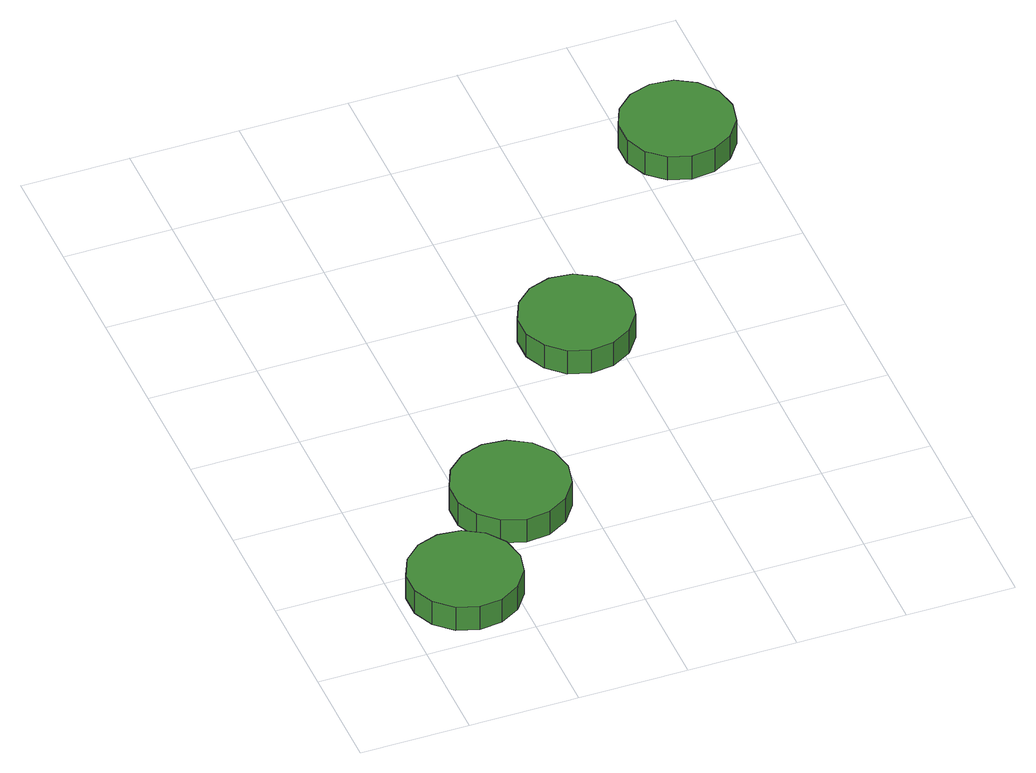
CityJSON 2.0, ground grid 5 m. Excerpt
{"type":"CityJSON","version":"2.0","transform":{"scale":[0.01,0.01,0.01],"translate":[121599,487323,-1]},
"CityObjects":{
"tree1":{"type":"SolitaryVegetationObject","attributes":{"function":"something"},"geometry":[{"type":"MultiSurface","lod":"1","boundaries":[[[0,1,2,3,4,5,6,7,8,9,10,11,12,13,14]],[[15,16,17,18,19,20,21,22,23,24,25,26,27,28,29]],[[0,29,28,1]],[[1,28,27,2]],[[2,27,26,3]],[[3,26,25,4]],[[4,25,24,5]],[[5,24,23,6]],[[6,23,22,7]],[[7,22,21,8]],[[8,21,20,9]],[[9,20,19,10]],[[10,19,18,11]],[[11,18,17,12]],[[12,17,16,13]],[[13,16,15,14]],[[14,15,29,0]]]}]},
"tree2":{"type":"SolitaryVegetationObject","attributes":{"function":"something"},"geometry":[{"type":"MultiSurface","lod":"1","boundaries":[[[30,31,32,33,34,35,36,37,38,39,40,41,42,43,44]],[[45,46,47,48,49,50,51,52,53,54,55,56,57,58,59]],[[30,59,58,31]],[[31,58,57,32]],[[32,57,56,33]],[[33,56,55,34]],[[34,55,54,35]],[[35,54,53,36]],[[36,53,52,37]],[[37,52,51,38]],[[38,51,50,39]],[[39,50,49,40]],[[40,49,48,41]],[[41,48,47,42]],[[42,47,46,43]],[[43,46,45,44]],[[44,45,59,30]]]}]},
"tree3":{"type":"SolitaryVegetationObject","attributes":{"function":"something"},"geometry":[{"type":"MultiSurface","lod":"1","boundaries":[[[60,61,62,63,64,65,66,67,68,69,70,71,72,73,74]],[[75,76,77,78,79,80,81,82,83,84,85,86,87,88,89]],[[60,89,88,61]],[[61,88,87,62]],[[62,87,86,63]],[[63,86,85,64]],[[64,85,84,65]],[[65,84,83,66]],[[66,83,82,67]],[[67,82,81,68]],[[68,81,80,69]],[[69,80,79,70]],[[70,79,78,71]],[[71,78,77,72]],[[72,77,76,73]],[[73,76,75,74]],[[74,75,89,60]]]}]},
"tree4":{"type":"SolitaryVegetationObject","attributes":{"function":"something"},"geometry":[{"type":"MultiSurface","lod":"1","boundaries":[[[90,91,92,93,94,95,96,97,98,99,100,101,102,103,104]],[[105,106,107,108,109,110,111,112,113,114,115,116,117,118,119]],[[90,119,118,91]],[[91,118,117,92]],[[92,117,116,93]],[[93,116,115,94]],[[94,115,114,95]],[[95,114,113,96]],[[96,113,112,97]],[[97,112,111,98]],[[98,111,110,99]],[[99,110,109,100]],[[100,109,108,101]],[[101,108,107,102]],[[102,107,106,103]],[[103,106,105,104]],[[104,105,119,90]]]}]}
},
"vertices":[
[526,254,256],[504,358,256],[442,444,256],[350,497,256],[245,508,256],[144,475,256],[66,404,256],[23,307,256],[23,202,256],[66,105,256],[144,34,256],[245,1,256],[350,12,256],[442,65,256],[504,151,256],[504,151,127],[442,65,127],[350,12,127],[245,1,127],[144,34,127],[66,105,127],[23,202,127],[23,307,127],[66,404,127],[144,475,127],[245,508,127],[350,497,127],[442,444,127],[504,358,127],[526,254,127],
[935,741,244],[912,849,244],[847,938,244],[752,993,244],[642,1005,244],[538,971,244],[456,897,244],[411,796,244],[411,686,244],[456,586,244],[538,512,244],[642,478,244],[752,490,244],[847,545,244],[912,634,244],[912,634,115],[847,545,115],[752,490,115],[642,478,115],[538,512,115],[456,586,115],[411,686,115],[411,796,115],[456,897,115],[538,971,115],[642,1005,115],[752,993,115],[847,938,115],[912,849,115],[935,741,115],
[1605,1716,200],[1583,1820,200],[1521,1905,200],[1429,1958,200],[1324,1969,200],[1223,1936,200],[1145,1866,200],[1102,1769,200],[1102,1663,200],[1145,1566,200],[1223,1495,200],[1324,1463,200],[1429,1474,200],[1521,1527,200],[1583,1612,200],[1583,1612,71],[1521,1527,71],[1429,1474,71],[1324,1463,71],[1223,1495,71],[1145,1566,71],[1102,1663,71],[1102,1769,71],[1145,1866,71],[1223,1936,71],[1324,1969,71],[1429,1958,71],[1521,1905,71],[1583,1820,71],[1605,1716,71],
[2471,2756,193],[2449,2860,193],[2386,2945,193],[2295,2998,193],[2189,3009,193],[2089,2977,193],[2010,2906,193],[1967,2809,193],[1967,2703,193],[2010,2606,193],[2089,2535,193],[2189,2503,193],[2295,2514,193],[2386,2567,193],[2449,2652,193],[2449,2652,64],[2386,2567,64],[2295,2514,64],[2189,2503,64],[2089,2535,64],[2010,2606,64],[1967,2703,64],[1967,2809,64],[2010,2906,64],[2089,2977,64],[2189,3009,64],[2295,2998,64],[2386,2945,64],[2449,2860,64],[2471,2756,64]
]}
